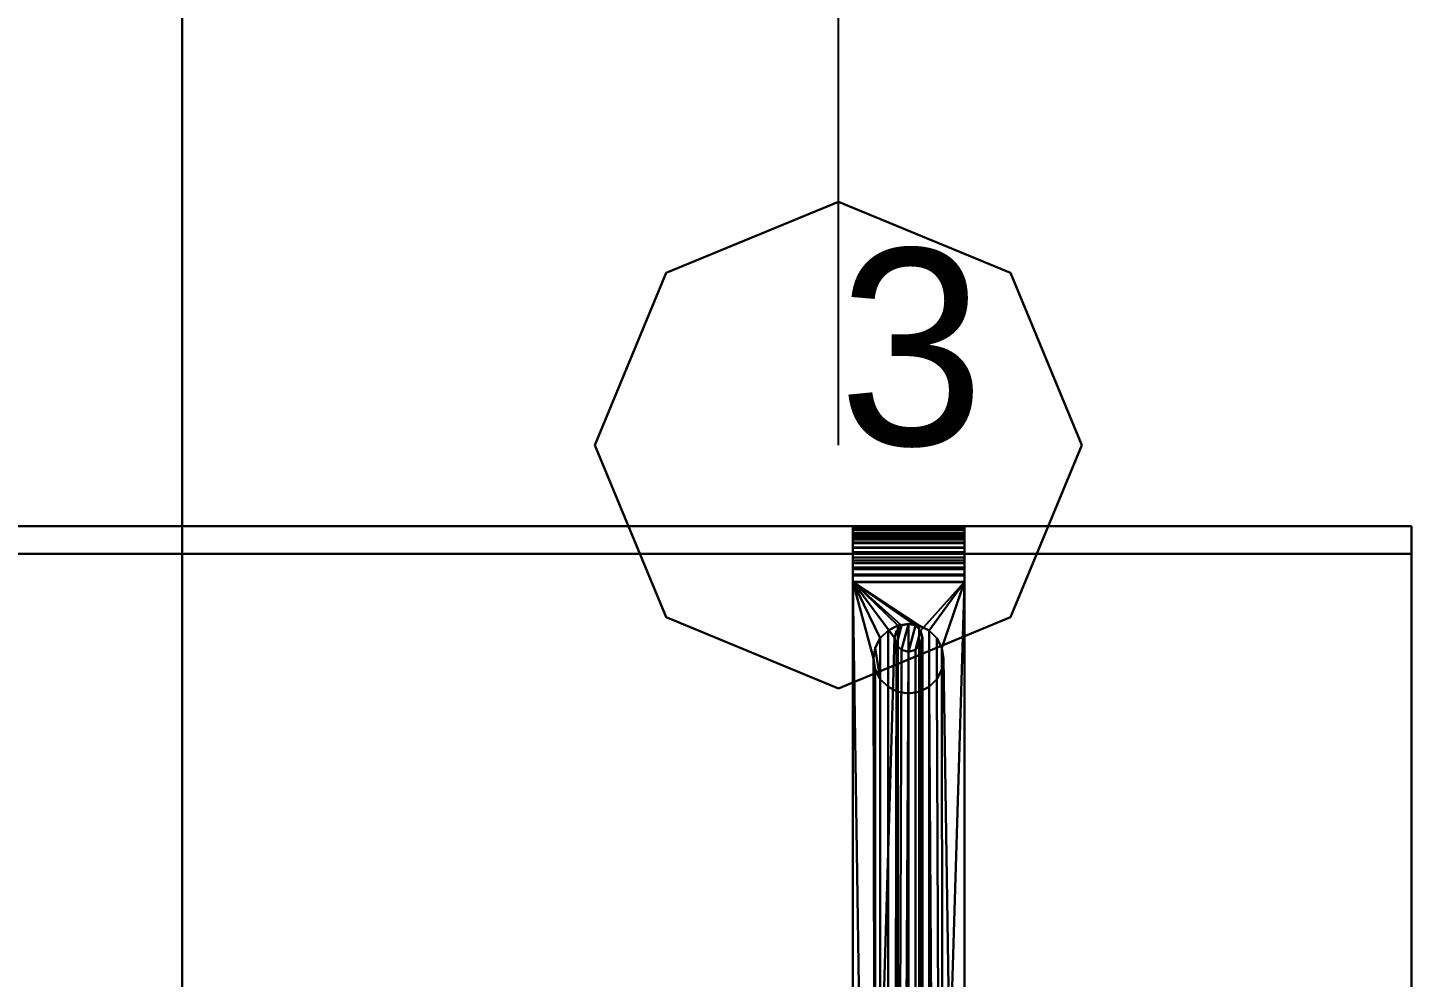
# Model space of a CAD drawing. Extents: x 0 to 48.1, y 0 to 23.7.
# Drawn here: x 17.321 to 18.026, y 11.568 to 12.052 of the extents above; entities that cross this region are included whole.
import ezdxf

# ---------------------------------------------------------------- set-up
doc = ezdxf.new("R2010")
doc.units = 0
doc.header["$MEASUREMENT"] = 0
for name, color, linetype in [('DLXFURN', 5, 'Continuous'), ('DLXLUM', 1, 'Continuous'), ('DLXLUMEX', 1, 'Continuous')]:
    doc.layers.add(name, color=color, linetype=linetype)

# ---------------------------------------------------------------- blocks, each defined once
blk = doc.blocks.new('*U33')
at = {"color": 1}
blk.add_line((0, 0), (0, 1.265), dxfattribs=at)
for p, q in [((-0.08766, 0.08766), (0, 0.12397)), ((0, 0.12397), (-0.08766, 0.08766)), ((0, 0.12397), (-0.08766, 0.08766)), ((-0.08766, 0.08766), (0, 0.12397)), ((0, 0.12397), (0.08766, 0.08766)), ((0.08766, 0.08766), (0, 0.12397)), ((0.08766, 0.08766), (0, 0.12397)), ((0, 0.12397), (0, 0.12397)), ((0, 0.12397), (0.08766, 0.08766)), ((0, 0.12397), (0, 0.12397)), ((-0.12397, 0), (-0.08766, 0.08766)), ((-0.08766, 0.08766), (-0.12397, 0)), ((-0.08766, 0.08766), (-0.12397, 0)), ((-0.12397, 0), (-0.08766, 0.08766)), ((-0.08766, 0.08766), (-0.08766, 0.08766)), ((-0.08766, 0.08766), (-0.08766, 0.08766)), ((0.08766, 0.08766), (0.12397, 0)), ((0.12397, 0), (0.08766, 0.08766)), ((0.08766, 0.08766), (0.08766, 0.08766)), ((0.12397, 0), (0.08766, 0.08766)), ((0.08766, 0.08766), (0.08766, 0.08766)), ((0.08766, 0.08766), (0.12397, 0)), ((-0.08766, -0.08766), (-0.12397, 0)), ((-0.12397, 0), (-0.08766, -0.08766)), ((-0.12397, 0), (-0.12397, 0)), ((-0.12397, 0), (-0.08766, -0.08766)), ((-0.08766, -0.08766), (-0.12397, 0)), ((-0.12397, 0), (-0.12397, 0)), ((0.12397, 0), (0.08766, -0.08766)), ((0.08766, -0.08766), (0.12397, 0)), ((0.08766, -0.08766), (0.12397, 0)), ((0.12397, 0), (0.08766, -0.08766)), ((0.12397, 0), (0.12397, 0)), ((0.12397, 0), (0.12397, 0)), ((0, -0.12397), (-0.08766, -0.08766)), ((-0.08766, -0.08766), (0, -0.12397)), ((-0.08766, -0.08766), (-0.08766, -0.08766)), ((-0.08766, -0.08766), (0, -0.12397)), ((0, -0.12397), (-0.08766, -0.08766)), ((-0.08766, -0.08766), (-0.08766, -0.08766)), ((0.08766, -0.08766), (0, -0.12397)), ((0, -0.12397), (0.08766, -0.08766)), ((0, -0.12397), (0.08766, -0.08766)), ((0.08766, -0.08766), (0, -0.12397)), ((0.08766, -0.08766), (0.08766, -0.08766)), ((0.08766, -0.08766), (0.08766, -0.08766)), ((0, -0.12397), (0, -0.12397)), ((0, -0.12397), (0, -0.12397))]:
    blk.add_line(p, q)
at = {"layer": 'DLXLUMEX', "color": 7}
blk.add_text('3', height=0.1, dxfattribs=at).set_placement((0, 0))
blk = doc.blocks.new('*U99')
for p, q in [((-0.1, -5.7), (-0.1, -0.24997)), ((-0.1, -0.26509), (-0.1, -5.7))]:
    blk.add_line(p, q)
blk = doc.blocks.new('*U133')
for p, q in [((0.62586, 0.39827), (-0.62586, 0.39827)), ((-0.62586, 0.39827), (0.62586, 0.39827)), ((-0.62586, 0.39827), (0.62586, 0.39827)), ((0.62586, 0.39827), (-0.62586, 0.39827)), ((0.34138, 0.39803), (0.34138, 0.39827)), ((0.34138, 0.39827), (0.34138, 0.39803)), ((0.34138, 0.39803), (0.34138, 0.39827)), ((0.34138, 0.39827), (0.34138, 0.39827)), ((0.34138, 0.39827), (0.34138, 0.39803)), ((0.39827, 0.39827), (0.34138, 0.39827)), ((0.34138, 0.39827), (0.34138, 0.39803)), ((0.34138, 0.39803), (0.34138, 0.39827)), ((0.34138, 0.39827), (0.39827, 0.39827)), ((0.39827, 0.39827), (0.34138, 0.39827)), ((0.34138, 0.39827), (0.34138, 0.39827)), ((0.34138, 0.39827), (0.39827, 0.39827)), ((0.34138, 0.3973), (0.34138, 0.39803)), ((0.34138, 0.39803), (0.34138, 0.3973)), ((0.34138, 0.39803), (0.34138, 0.3973)), ((0.34138, 0.3973), (0.34138, 0.39803)), ((0.39827, 0.39803), (0.34138, 0.39803)), ((0.34138, 0.39803), (0.34138, 0.3973)), ((0.34138, 0.39803), (0.39827, 0.39803)), ((0.34138, 0.3973), (0.34138, 0.39803)), ((0.34138, 0.39803), (0.39827, 0.39803)), ((0.39827, 0.39803), (0.34138, 0.39803)), ((0.34138, 0.39611), (0.34138, 0.3973)), ((0.34138, 0.3973), (0.34138, 0.39611)), ((0.34138, 0.3973), (0.34138, 0.39611)), ((0.34138, 0.39611), (0.34138, 0.3973)), ((0.39827, 0.3973), (0.34138, 0.3973)), ((0.34138, 0.3973), (0.34138, 0.39611)), ((0.34138, 0.3973), (0.39827, 0.3973)), ((0.34138, 0.39611), (0.34138, 0.3973)), ((0.34138, 0.3973), (0.39827, 0.3973)), ((0.39827, 0.3973), (0.34138, 0.3973)), ((0.34138, 0.39472), (0.34138, 0.39611)), ((0.34138, 0.39611), (0.34138, 0.39446)), ((0.34138, 0.39611), (0.34138, 0.39472)), ((0.34138, 0.39472), (0.34138, 0.39611)), ((0.34138, 0.39446), (0.34138, 0.39611)), ((0.34138, 0.39611), (0.34138, 0.39472)), ((0.34138, 0.39611), (0.34138, 0.39472)), ((0.34138, 0.39472), (0.34138, 0.39611)), ((0.39827, 0.39611), (0.34138, 0.39611)), ((0.34138, 0.39611), (0.34138, 0.39446)), ((0.34138, 0.39611), (0.39827, 0.39611)), ((0.34138, 0.39446), (0.34138, 0.39611)), ((0.34138, 0.39611), (0.39827, 0.39611)), ((0.39827, 0.39611), (0.34138, 0.39611)), ((0.34138, 0.3945), (0.34138, 0.39472)), ((0.34138, 0.39446), (0.34138, 0.39472)), ((0.34138, 0.39472), (0.34138, 0.3945)), ((0.34138, 0.39472), (0.34138, 0.39446)), ((0.34138, 0.39472), (0.34138, 0.39472)), ((0.34138, 0.39472), (0.34138, 0.39472)), ((0.34138, -0.39472), (0.34138, 0.39472)), ((0.34138, 0.39472), (0.39827, 0.39472)), ((0.34138, 0.39472), (0.34138, 0.39472)), ((0.34138, 0.39472), (0.34138, -0.39472)), ((0.34138, -0.39472), (0.34138, 0.39472)), ((0.39827, 0.39472), (0.34138, 0.39472)), ((0.34138, 0.39472), (0.34138, -0.39472)), ((0.34138, 0.3945), (0.34138, 0.39472)), ((0.34138, 0.39472), (0.39827, 0.39472)), ((0.39827, 0.39472), (0.34138, 0.39472)), ((0.34138, 0.39472), (0.34138, 0.39472)), ((0.34138, 0.39472), (0.39827, 0.39472)), ((0.39827, 0.39472), (0.34138, 0.39472)), ((0.34138, 0.39472), (0.34138, 0.39472)), ((0.34138, 0.39472), (0.39827, 0.39472)), ((0.34138, 0.39472), (0.34138, 0.3945)), ((0.39827, 0.39472), (0.34138, 0.39472)), ((0.39827, 0.39803), (0.39827, 0.39827)), ((0.39827, 0.39827), (0.39827, 0.39803)), ((0.39827, 0.39803), (0.39827, 0.39827)), ((0.39827, 0.39827), (0.39827, 0.39827)), ((0.39827, 0.39827), (0.39827, 0.39803)), ((0.39827, 0.39803), (0.39827, 0.39827)), ((0.39827, 0.39827), (0.39827, 0.39803)), ((0.39827, 0.39827), (0.39827, 0.39827)), ((0.39827, 0.3973), (0.39827, 0.39803)), ((0.39827, 0.39803), (0.39827, 0.3973)), ((0.39827, 0.39803), (0.39827, 0.3973)), ((0.39827, 0.3973), (0.39827, 0.39803)), ((0.39827, 0.3973), (0.39827, 0.39803)), ((0.39827, 0.39803), (0.39827, 0.3973)), ((0.39827, 0.39611), (0.39827, 0.3973)), ((0.39827, 0.3973), (0.39827, 0.39611)), ((0.39827, 0.3973), (0.39827, 0.39611)), ((0.39827, 0.39611), (0.39827, 0.3973)), ((0.39827, 0.39611), (0.39827, 0.3973)), ((0.39827, 0.3973), (0.39827, 0.39611)), ((0.39827, 0.39472), (0.39827, 0.39611)), ((0.39827, 0.39611), (0.39827, 0.39446)), ((0.39827, 0.39611), (0.39827, 0.39472)), ((0.39827, 0.39472), (0.39827, 0.39611)), ((0.39827, 0.39611), (0.39827, 0.39472)), ((0.39827, 0.39472), (0.39827, 0.39611)), ((0.39827, 0.39611), (0.39827, 0.39472)), ((0.39827, 0.39446), (0.39827, 0.39611)), ((0.39827, 0.39446), (0.39827, 0.39611)), ((0.39827, 0.39611), (0.39827, 0.39446)), ((0.39827, 0.3945), (0.39827, 0.39472)), ((0.39827, 0.39472), (0.39827, 0.39472)), ((0.39827, 0.39472), (0.39827, 0.39472)), ((0.39827, 0.39446), (0.39827, 0.39472)), ((0.39827, 0.39472), (0.39827, 0.3945)), ((0.39827, 0.39472), (0.39827, 0.39446)), ((0.39827, 0.39472), (0.39827, -0.39472)), ((0.39827, -0.39472), (0.39827, 0.39472)), ((0.39827, 0.39472), (0.39827, 0.39472)), ((0.39827, 0.39472), (0.39827, -0.39472)), ((0.39827, -0.39472), (0.39827, 0.39472)), ((0.39827, 0.39472), (0.39827, 0.3945)), ((0.39827, 0.39472), (0.39827, 0.39472)), ((0.39827, 0.39472), (0.39827, 0.39472)), ((0.39827, 0.3945), (0.39827, 0.39472)), ((0.62586, -0.39827), (0.62586, 0.39827)), ((0.62586, 0.39827), (0.62586, -0.39827)), ((0.62586, 0.39827), (0.62586, 0.39827)), ((0.62586, -0.39827), (0.62586, 0.39827)), ((0.62586, 0.39827), (0.62586, 0.39827)), ((0.62586, 0.39827), (0.62586, -0.39827)), ((0.34138, 0.39386), (0.34138, 0.3945)), ((0.34138, 0.3945), (0.34138, 0.39446)), ((0.34138, 0.39446), (0.34138, 0.3945)), ((0.34138, 0.3945), (0.34138, 0.39386)), ((0.34138, 0.39386), (0.34138, 0.3945)), ((0.34138, 0.3945), (0.39827, 0.3945)), ((0.39827, 0.3945), (0.34138, 0.3945)), ((0.34138, 0.3945), (0.39827, 0.3945)), ((0.34138, 0.3945), (0.34138, 0.39386)), ((0.39827, 0.3945), (0.34138, 0.3945)), ((0.34138, 0.39446), (0.34138, 0.39239)), ((0.34138, 0.39239), (0.34138, 0.39446)), ((0.34138, 0.39446), (0.34138, 0.39386)), ((0.34138, 0.39386), (0.34138, 0.39446)), ((0.39827, 0.39446), (0.34138, 0.39446)), ((0.34138, 0.39446), (0.34138, 0.39239)), ((0.34138, 0.39446), (0.39827, 0.39446)), ((0.34138, 0.39239), (0.34138, 0.39446)), ((0.34138, 0.39446), (0.39827, 0.39446)), ((0.39827, 0.39446), (0.34138, 0.39446)), ((0.34138, 0.39239), (0.34138, 0.39386)), ((0.34138, 0.39281), (0.34138, 0.39386)), ((0.34138, 0.39386), (0.34138, 0.39239)), ((0.34138, 0.39386), (0.34138, 0.39281)), ((0.34138, 0.39281), (0.34138, 0.39386)), ((0.34138, 0.39386), (0.39827, 0.39386)), ((0.39827, 0.39386), (0.34138, 0.39386)), ((0.34138, 0.39386), (0.39827, 0.39386)), ((0.39827, 0.39386), (0.34138, 0.39386)), ((0.34138, 0.39386), (0.34138, 0.39281)), ((0.34138, 0.39137), (0.34138, 0.39281)), ((0.34138, 0.39239), (0.34138, 0.39281)), ((0.34138, 0.39281), (0.34138, 0.39137)), ((0.34138, 0.39281), (0.34138, 0.39239)), ((0.34138, 0.39137), (0.34138, 0.39281)), ((0.34138, 0.39281), (0.39827, 0.39281)), ((0.39827, 0.39281), (0.34138, 0.39281)), ((0.34138, 0.39281), (0.39827, 0.39281)), ((0.39827, 0.39281), (0.34138, 0.39281)), ((0.34138, 0.39281), (0.34138, 0.39137)), ((0.34138, 0.39239), (0.34138, 0.39137)), ((0.34138, 0.39137), (0.34138, 0.39239)), ((0.34138, 0.39239), (0.34138, 0.38994)), ((0.34138, 0.38994), (0.34138, 0.39239)), ((0.39827, 0.39239), (0.34138, 0.39239)), ((0.34138, 0.39239), (0.34138, 0.38994)), ((0.34138, 0.39239), (0.39827, 0.39239)), ((0.34138, 0.38994), (0.34138, 0.39239)), ((0.34138, 0.39239), (0.39827, 0.39239)), ((0.39827, 0.39239), (0.34138, 0.39239)), ((0.34138, 0.38957), (0.34138, 0.39137)), ((0.34138, 0.38994), (0.34138, 0.39137)), ((0.34138, 0.39137), (0.34138, 0.38957)), ((0.34138, 0.39137), (0.34138, 0.38994)), ((0.34138, 0.38957), (0.34138, 0.39137)), ((0.34138, 0.39137), (0.39827, 0.39137)), ((0.39827, 0.39137), (0.34138, 0.39137)), ((0.34138, 0.39137), (0.39827, 0.39137)), ((0.39827, 0.39137), (0.34138, 0.39137)), ((0.34138, 0.39137), (0.34138, 0.38957)), ((0.34138, 0.38994), (0.34138, 0.38957)), ((0.34138, 0.38957), (0.34138, 0.38994)), ((0.34138, 0.38994), (0.34138, 0.38714)), ((0.34138, 0.38714), (0.34138, 0.38994)), ((0.34138, 0.38994), (0.34138, 0.38714)), ((0.39827, 0.38994), (0.34138, 0.38994)), ((0.34138, 0.38994), (0.39827, 0.38994)), ((0.34138, 0.38714), (0.34138, 0.38994)), ((0.34138, 0.38994), (0.39827, 0.38994)), ((0.39827, 0.38994), (0.34138, 0.38994)), ((0.34138, 0.38742), (0.34138, 0.38957)), ((0.34138, 0.38957), (0.34138, 0.38714)), ((0.34138, 0.38714), (0.34138, 0.38957)), ((0.34138, 0.38957), (0.34138, 0.38714)), ((0.34138, 0.38714), (0.34138, 0.38957)), ((0.34138, 0.38957), (0.34138, 0.38742)), ((0.34138, 0.38742), (0.34138, 0.38957)), ((0.34138, 0.38957), (0.39827, 0.38957)), ((0.39827, 0.38957), (0.34138, 0.38957)), ((0.39827, 0.38957), (0.34138, 0.38957)), ((0.34138, 0.38957), (0.34138, 0.38742)), ((0.34138, 0.38957), (0.39827, 0.38957)), ((0.39827, 0.39386), (0.39827, 0.3945)), ((0.39827, 0.3945), (0.39827, 0.39446)), ((0.39827, 0.39446), (0.39827, 0.3945)), ((0.39827, 0.3945), (0.39827, 0.39386)), ((0.39827, 0.3945), (0.39827, 0.39386)), ((0.39827, 0.39386), (0.39827, 0.3945)), ((0.39827, 0.39446), (0.39827, 0.39239)), ((0.39827, 0.39239), (0.39827, 0.39446)), ((0.39827, 0.39446), (0.39827, 0.39386)), ((0.39827, 0.39386), (0.39827, 0.39446)), ((0.39827, 0.39239), (0.39827, 0.39446)), ((0.39827, 0.39446), (0.39827, 0.39239)), ((0.39827, 0.39281), (0.39827, 0.39386)), ((0.39827, 0.39386), (0.39827, 0.39239)), ((0.39827, 0.39239), (0.39827, 0.39386)), ((0.39827, 0.39386), (0.39827, 0.39281)), ((0.39827, 0.39386), (0.39827, 0.39281)), ((0.39827, 0.39281), (0.39827, 0.39386)), ((0.39827, 0.39137), (0.39827, 0.39281)), ((0.39827, 0.39239), (0.39827, 0.39281)), ((0.39827, 0.39281), (0.39827, 0.39137)), ((0.39827, 0.39281), (0.39827, 0.39239)), ((0.39827, 0.39281), (0.39827, 0.39137)), ((0.39827, 0.39137), (0.39827, 0.39281)), ((0.39827, 0.39137), (0.39827, 0.39239)), ((0.39827, 0.39239), (0.39827, 0.38994)), ((0.39827, 0.39239), (0.39827, 0.39137)), ((0.39827, 0.38994), (0.39827, 0.39239)), ((0.39827, 0.38994), (0.39827, 0.39239)), ((0.39827, 0.39239), (0.39827, 0.38994)), ((0.39827, 0.38957), (0.39827, 0.39137)), ((0.39827, 0.38994), (0.39827, 0.39137)), ((0.39827, 0.39137), (0.39827, 0.38957)), ((0.39827, 0.39137), (0.39827, 0.38994)), ((0.39827, 0.39137), (0.39827, 0.38957)), ((0.39827, 0.38957), (0.39827, 0.39137)), ((0.39827, 0.38957), (0.39827, 0.38994)), ((0.39827, 0.38994), (0.39827, 0.38714)), ((0.39827, 0.38994), (0.39827, 0.38957)), ((0.39827, 0.38714), (0.39827, 0.38994)), ((0.39827, 0.38714), (0.39827, 0.38994)), ((0.39827, 0.38994), (0.39827, 0.38714)), ((0.39827, 0.38714), (0.39827, 0.38957)), ((0.39827, 0.38957), (0.39827, 0.38742)), ((0.39827, 0.38742), (0.39827, 0.38957)), ((0.39827, 0.38957), (0.39827, 0.38714)), ((0.39827, 0.38957), (0.39827, 0.38742)), ((0.39827, 0.38742), (0.39827, 0.38957)), ((-0.62586, 0.38405), (0.62586, 0.38405)), ((-0.62586, 0.38405), (0.62586, 0.38405)), ((0.62586, 0.38405), (-0.62586, 0.38405)), ((0.62586, 0.38405), (-0.62586, 0.38405)), ((0.34138, 0.38497), (0.34138, 0.38742)), ((0.34138, 0.38742), (0.34138, 0.38497)), ((0.34138, 0.38497), (0.34138, 0.38742)), ((0.34138, 0.38742), (0.39827, 0.38742)), ((0.39827, 0.38742), (0.34138, 0.38742)), ((0.34138, 0.38742), (0.39827, 0.38742)), ((0.34138, 0.38742), (0.34138, 0.38497)), ((0.39827, 0.38742), (0.34138, 0.38742)), ((0.34138, 0.38497), (0.34138, 0.38714)), ((0.34138, 0.38714), (0.34138, 0.38405)), ((0.34138, 0.38714), (0.34138, 0.38497)), ((0.34138, 0.38405), (0.34138, 0.38714)), ((0.34138, 0.38714), (0.34138, 0.38497)), ((0.34138, 0.38497), (0.34138, 0.38714)), ((0.39827, 0.38714), (0.34138, 0.38714)), ((0.34138, 0.38714), (0.34138, 0.38405)), ((0.34138, 0.38714), (0.39827, 0.38714)), ((0.39827, 0.38714), (0.34138, 0.38714)), ((0.34138, 0.38405), (0.34138, 0.38714)), ((0.34138, 0.38714), (0.39827, 0.38714)), ((0.34138, 0.38227), (0.34138, 0.38497)), ((0.34138, 0.38497), (0.34138, 0.38227)), ((0.34138, 0.38227), (0.34138, 0.38497)), ((0.34138, 0.38497), (0.39827, 0.38497)), ((0.39827, 0.38497), (0.34138, 0.38497)), ((0.34138, 0.38497), (0.34138, 0.38227)), ((0.39827, 0.38497), (0.34138, 0.38497)), ((0.34138, 0.38497), (0.39827, 0.38497)), ((0.34138, 0.38405), (0.34138, 0.38227)), ((0.34138, 0.38071), (0.34138, 0.38405)), ((0.34138, 0.38405), (0.34138, 0.38227)), ((0.34138, 0.38227), (0.34138, 0.38405)), ((0.34138, 0.38227), (0.34138, 0.38405)), ((0.34138, 0.38405), (0.34138, 0.38071)), ((0.34138, 0.38405), (0.34138, 0.38071)), ((0.39827, 0.38405), (0.34138, 0.38405)), ((0.34138, 0.38405), (0.39827, 0.38405)), ((0.39827, 0.38405), (0.34138, 0.38405)), ((0.34138, 0.38071), (0.34138, 0.38405)), ((0.34138, 0.38405), (0.39827, 0.38405)), ((0.34138, 0.37935), (0.34138, 0.38227)), ((0.34138, 0.38227), (0.34138, 0.38071)), ((0.34138, 0.38227), (0.34138, 0.37935)), ((0.34138, 0.38071), (0.34138, 0.38227)), ((0.34138, 0.37935), (0.34138, 0.38227)), ((0.34138, 0.38227), (0.39827, 0.38227)), ((0.39827, 0.38227), (0.34138, 0.38227)), ((0.34138, 0.38227), (0.39827, 0.38227)), ((0.39827, 0.38227), (0.34138, 0.38227)), ((0.34138, 0.38227), (0.34138, 0.37935)), ((0.34138, 0.38071), (0.34138, 0.37719)), ((0.34138, 0.37719), (0.34138, 0.38071)), ((0.34138, 0.38071), (0.34138, 0.37935)), ((0.34138, 0.37935), (0.34138, 0.38071)), ((0.34138, 0.38071), (0.34138, 0.37719)), ((0.39827, 0.38071), (0.34138, 0.38071)), ((0.34138, 0.38071), (0.39827, 0.38071)), ((0.39827, 0.38071), (0.34138, 0.38071)), ((0.34138, 0.37719), (0.34138, 0.38071)), ((0.34138, 0.38071), (0.39827, 0.38071)), ((0.39827, 0.38742), (0.39827, 0.38497)), ((0.39827, 0.38497), (0.39827, 0.38742)), ((0.39827, 0.38742), (0.39827, 0.38714)), ((0.39827, 0.38714), (0.39827, 0.38742)), ((0.39827, 0.38742), (0.39827, 0.38497)), ((0.39827, 0.38497), (0.39827, 0.38742)), ((0.39827, 0.38497), (0.39827, 0.38714)), ((0.39827, 0.38405), (0.39827, 0.38714)), ((0.39827, 0.38714), (0.39827, 0.38497)), ((0.39827, 0.38714), (0.39827, 0.38405)), ((0.39827, 0.38405), (0.39827, 0.38714)), ((0.39827, 0.38714), (0.39827, 0.38405)), ((0.39827, 0.38497), (0.39827, 0.38227)), ((0.39827, 0.38227), (0.39827, 0.38497)), ((0.39827, 0.38497), (0.39827, 0.38405)), ((0.39827, 0.38405), (0.39827, 0.38497)), ((0.39827, 0.38497), (0.39827, 0.38227)), ((0.39827, 0.38227), (0.39827, 0.38497)), ((0.39827, 0.38227), (0.39827, 0.38405)), ((0.39827, 0.38405), (0.39827, 0.38071)), ((0.39827, 0.38071), (0.39827, 0.38405)), ((0.39827, 0.38405), (0.39827, 0.38227)), ((0.39827, 0.38071), (0.39827, 0.38405)), ((0.39827, 0.38405), (0.39827, 0.38071)), ((0.39827, 0.37935), (0.39827, 0.38227)), ((0.39827, 0.38227), (0.39827, 0.38071)), ((0.39827, 0.38071), (0.39827, 0.38227)), ((0.39827, 0.38227), (0.39827, 0.37935)), ((0.39827, 0.38227), (0.39827, 0.37935)), ((0.39827, 0.37935), (0.39827, 0.38227)), ((0.39827, 0.38071), (0.39827, 0.37719)), ((0.39827, 0.37935), (0.39827, 0.38071)), ((0.39827, 0.37719), (0.39827, 0.38071)), ((0.39827, 0.38071), (0.39827, 0.37935)), ((0.39827, 0.37719), (0.39827, 0.38071)), ((0.39827, 0.38071), (0.39827, 0.37719)), ((0.62586, 0.38405), (0.62586, -0.38405)), ((0.62586, -0.38405), (0.62586, 0.38405)), ((0.62586, 0.38405), (0.62586, 0.38405)), ((0.62586, 0.38405), (0.62586, -0.38405)), ((0.62586, 0.38405), (0.62586, 0.38405)), ((0.62586, -0.38405), (0.62586, 0.38405)), ((0.34138, 0.37719), (0.34138, 0.37935)), ((0.34138, 0.37626), (0.34138, 0.37935)), ((0.34138, 0.37935), (0.34138, 0.37719)), ((0.34138, 0.37935), (0.34138, 0.37626)), ((0.34138, 0.37626), (0.34138, 0.37935)), ((0.34138, 0.37935), (0.39827, 0.37935)), ((0.39827, 0.37935), (0.34138, 0.37935)), ((0.34138, 0.37935), (0.39827, 0.37935)), ((0.39827, 0.37935), (0.34138, 0.37935)), ((0.34138, 0.37935), (0.34138, 0.37626)), ((0.34138, 0.37719), (0.34138, 0.37354)), ((0.34138, 0.37354), (0.34138, 0.37719)), ((0.34138, 0.37719), (0.34138, 0.37626)), ((0.34138, 0.37626), (0.34138, 0.37719)), ((0.34138, 0.37719), (0.34138, 0.37354)), ((0.39827, 0.37719), (0.34138, 0.37719)), ((0.34138, 0.37719), (0.39827, 0.37719)), ((0.39827, 0.37719), (0.34138, 0.37719)), ((0.34138, 0.37354), (0.34138, 0.37719)), ((0.34138, 0.37719), (0.39827, 0.37719)), ((0.34138, 0.37354), (0.34138, 0.37626)), ((0.34138, 0.37307), (0.34138, 0.37626)), ((0.34138, 0.37626), (0.34138, 0.37354)), ((0.34138, 0.37626), (0.34138, 0.37307)), ((0.34138, 0.37307), (0.34138, 0.37626)), ((0.34138, 0.37626), (0.39827, 0.37626)), ((0.39827, 0.37626), (0.34138, 0.37626)), ((0.34138, 0.37626), (0.39827, 0.37626)), ((0.39827, 0.37626), (0.34138, 0.37626)), ((0.34138, 0.37626), (0.34138, 0.37307)), ((0.34138, 0.37354), (0.34138, 0.36982)), ((0.34138, 0.36982), (0.34138, 0.37354)), ((0.34138, 0.37354), (0.34138, 0.37307)), ((0.34138, 0.37307), (0.34138, 0.37354)), ((0.39827, 0.37354), (0.34138, 0.37354)), ((0.34138, 0.37354), (0.34138, 0.36982)), ((0.34138, 0.37354), (0.39827, 0.37354)), ((0.39827, 0.37354), (0.34138, 0.37354)), ((0.34138, 0.36982), (0.34138, 0.37354)), ((0.34138, 0.37354), (0.39827, 0.37354)), ((0.39827, 0.37626), (0.39827, 0.37935)), ((0.39827, 0.37935), (0.39827, 0.37719)), ((0.39827, 0.37719), (0.39827, 0.37935)), ((0.39827, 0.37935), (0.39827, 0.37626)), ((0.39827, 0.37935), (0.39827, 0.37626)), ((0.39827, 0.37626), (0.39827, 0.37935)), ((0.39827, 0.37719), (0.39827, 0.37354)), ((0.39827, 0.37626), (0.39827, 0.37719)), ((0.39827, 0.37354), (0.39827, 0.37719)), ((0.39827, 0.37719), (0.39827, 0.37626)), ((0.39827, 0.37354), (0.39827, 0.37719)), ((0.39827, 0.37719), (0.39827, 0.37354)), ((0.39827, 0.37307), (0.39827, 0.37626)), ((0.39827, 0.37626), (0.39827, 0.37354)), ((0.39827, 0.37354), (0.39827, 0.37626)), ((0.39827, 0.37626), (0.39827, 0.37307)), ((0.39827, 0.37626), (0.39827, 0.37307)), ((0.39827, 0.37307), (0.39827, 0.37626)), ((0.39827, 0.37354), (0.39827, 0.36982)), ((0.39827, 0.37307), (0.39827, 0.37354)), ((0.39827, 0.36982), (0.39827, 0.37354)), ((0.39827, 0.37354), (0.39827, 0.37307)), ((0.39827, 0.36982), (0.39827, 0.37354)), ((0.39827, 0.37354), (0.39827, 0.36982)), ((0.34138, 0.36982), (0.34138, 0.37307)), ((0.34138, 0.36971), (0.34138, 0.37307)), ((0.34138, 0.37307), (0.34138, 0.36982)), ((0.34138, 0.37307), (0.34138, 0.36971)), ((0.34138, 0.36971), (0.34138, 0.37307)), ((0.34138, 0.37307), (0.39827, 0.37307)), ((0.39827, 0.37307), (0.34138, 0.37307)), ((0.34138, 0.37307), (0.39827, 0.37307)), ((0.39827, 0.37307), (0.34138, 0.37307)), ((0.34138, 0.37307), (0.34138, 0.36971)), ((0.34138, 0.36982), (0.34138, -0.36982)), ((0.34138, -0.36982), (0.34138, 0.36982)), ((0.34138, 0.36982), (0.34138, 0.36971)), ((0.34138, 0.36971), (0.34138, 0.36982)), ((0.35204, 0.33071), (0.34138, 0.36982)), ((0.34138, 0.36982), (0.35204, -0.33071)), ((0.34138, 0.36982), (0.37338, 0.34754)), ((0.36627, 0.34754), (0.34138, 0.36982)), ((0.34138, 0.36982), (0.36627, 0.34754)), ((0.36271, 0.34138), (0.34138, 0.36982)), ((0.34138, 0.36982), (0.36271, 0.34138)), ((0.34138, -0.36982), (0.34138, 0.36982)), ((0.35204, -0.33071), (0.34138, 0.36982)), ((0.34138, 0.36982), (0.34138, -0.36982)), ((0.34138, 0.36982), (0.39827, 0.36982)), ((0.39827, 0.36982), (0.34138, 0.36982)), ((0.37338, 0.34754), (0.34138, 0.36982)), ((0.34138, 0.36982), (0.39827, 0.36982)), ((0.34138, 0.36982), (0.35204, 0.33071)), ((0.35544, 0.34116), (0.34138, 0.36982)), ((0.37532, 0.34762), (0.34138, 0.36982)), ((0.34138, 0.36982), (0.36433, 0.34762)), ((0.36433, 0.34762), (0.34138, 0.36982)), ((0.34138, 0.36982), (0.35544, 0.34116)), ((0.39827, 0.36982), (0.34138, 0.36982)), ((0.34138, 0.36982), (0.37532, 0.34762)), ((0.34138, -0.36982), (0.34138, 0.36971)), ((0.34138, -0.36971), (0.34138, 0.36971)), ((0.34138, 0.36971), (0.34138, -0.36982)), ((0.34138, 0.36971), (0.34138, -0.36971)), ((0.34138, -0.36971), (0.34138, 0.36971)), ((0.34138, 0.36971), (0.39827, 0.36971)), ((0.39827, 0.36971), (0.34138, 0.36971)), ((0.34138, 0.36971), (0.39827, 0.36971)), ((0.39827, 0.36971), (0.34138, 0.36971)), ((0.34138, 0.36971), (0.34138, -0.36971)), ((0.39827, 0.36982), (0.37598, 0.34493)), ((0.37598, 0.34493), (0.39827, 0.36982)), ((0.39827, 0.36982), (0.37694, -0.34138)), ((0.37694, -0.34138), (0.39827, 0.36982)), ((0.39827, 0.36982), (0.38027, 0.34509)), ((0.38027, 0.34509), (0.39827, 0.36982)), ((0.39827, 0.36982), (0.38673, 0.3362)), ((0.38673, 0.3362), (0.39827, 0.36982)), ((0.39827, 0.36971), (0.39827, 0.37307)), ((0.39827, 0.37307), (0.39827, 0.36982)), ((0.39827, 0.36982), (0.39827, 0.37307)), ((0.39827, 0.37307), (0.39827, 0.36971)), ((0.39827, 0.37307), (0.39827, 0.36971)), ((0.39827, 0.36971), (0.39827, 0.37307)), ((0.39827, 0.36982), (0.39827, -0.36982)), ((0.39827, 0.36971), (0.39827, 0.36982)), ((0.39827, -0.36982), (0.39827, 0.36982)), ((0.39827, 0.36982), (0.39827, 0.36971)), ((0.39827, 0.36982), (0.39827, -0.36982)), ((0.39827, -0.36982), (0.39827, 0.36982)), ((0.39827, -0.36982), (0.39827, 0.36971)), ((0.39827, 0.36971), (0.39827, -0.36971)), ((0.39827, -0.36971), (0.39827, 0.36971)), ((0.39827, 0.36971), (0.39827, -0.36982)), ((0.39827, 0.36971), (0.39827, -0.36971)), ((0.39827, -0.36971), (0.39827, 0.36971)), ((0.36433, 0.34762), (0.35937, 0.34509)), ((0.36433, 0.34762), (0.35937, 0.34509)), ((0.35937, 0.34509), (0.36433, 0.34762)), ((0.35937, 0.34509), (0.36433, 0.34762)), ((0.36366, 0.34493), (0.36627, 0.34754)), ((0.36627, 0.34754), (0.36366, 0.33782)), ((0.36366, 0.33782), (0.36627, 0.34754)), ((0.36627, 0.34754), (0.36366, 0.34493)), ((0.36366, 0.34493), (0.36627, 0.34754)), ((0.36627, 0.34754), (0.36366, 0.34493)), ((0.36982, 0.34849), (0.36433, 0.34762)), ((0.36982, 0.34849), (0.36433, 0.34762)), ((0.36433, 0.34762), (0.36982, 0.34849)), ((0.36433, 0.34762), (0.36982, 0.34849)), ((0.36433, 0.3138), (0.36433, 0.34762)), ((0.36433, 0.34762), (0.36433, 0.3138)), ((0.36433, 0.34762), (0.36433, 0.34762)), ((0.36433, 0.34762), (0.36433, 0.34762)), ((0.36627, 0.34754), (0.36982, 0.34849)), ((0.36982, 0.34849), (0.36627, 0.33522)), ((0.36627, 0.33522), (0.36982, 0.34849)), ((0.36982, 0.34849), (0.36627, 0.34754)), ((0.36982, 0.34849), (0.36627, 0.34754)), ((0.36627, 0.34754), (0.36982, 0.34849)), ((0.36627, 0.34754), (0.36627, 0.34754)), ((0.36627, 0.34754), (0.36627, 0.34754)), ((0.36982, 0.34849), (0.37338, 0.34754)), ((0.36982, 0.31293), (0.36982, 0.34849)), ((0.36982, 0.34849), (0.36982, 0.31293)), ((0.37532, 0.34762), (0.36982, 0.34849)), ((0.36982, 0.34849), (0.36982, 0.34849)), ((0.36982, 0.34849), (0.37532, 0.34762)), ((0.37532, 0.34762), (0.36982, 0.34849)), ((0.36982, 0.34849), (0.36982, 0.34849)), ((0.37338, 0.34754), (0.36982, 0.34849)), ((0.36982, 0.34849), (0.37338, 0.34754)), ((0.37338, 0.34754), (0.36982, 0.34849)), ((0.36982, 0.34849), (0.36982, 0.34849)), ((0.36982, 0.34849), (0.37532, 0.34762)), ((0.36982, 0.34849), (0.36982, 0.34849)), ((0.37338, 0.34754), (0.36982, 0.33426)), ((0.36982, 0.33426), (0.37338, 0.34754)), ((0.37338, 0.34754), (0.37598, 0.34493)), ((0.37598, 0.34493), (0.37338, 0.34754)), ((0.37338, 0.34754), (0.37338, 0.34754)), ((0.37598, 0.34493), (0.37338, 0.34754)), ((0.37338, 0.34754), (0.37338, 0.34754)), ((0.37338, 0.34754), (0.37598, 0.34493)), ((0.37532, 0.3138), (0.37532, 0.34762)), ((0.37532, 0.34762), (0.37532, 0.3138)), ((0.38027, 0.34509), (0.37532, 0.34762)), ((0.37532, 0.34762), (0.37532, 0.34762)), ((0.38027, 0.34509), (0.37532, 0.34762)), ((0.37532, 0.34762), (0.37532, 0.34762)), ((0.37532, 0.34762), (0.38027, 0.34509)), ((0.37532, 0.34762), (0.38027, 0.34509)), ((0.34138, -0.36982), (0.36271, 0.34138)), ((0.36271, 0.34138), (0.34138, -0.36982)), ((0.35544, 0.34116), (0.35291, 0.3362)), ((0.35291, 0.3362), (0.35544, 0.34116)), ((0.35544, 0.34116), (0.35291, 0.3362)), ((0.35291, 0.3362), (0.35544, 0.34116)), ((0.35937, 0.34509), (0.35544, 0.34116)), ((0.35937, 0.34509), (0.35544, 0.34116)), ((0.35544, 0.34116), (0.35937, 0.34509)), ((0.35544, 0.34116), (0.35937, 0.34509)), ((0.35544, 0.34116), (0.35544, 0.32026)), ((0.35544, 0.32026), (0.35544, 0.34116)), ((0.35544, 0.34116), (0.35544, 0.34116)), ((0.35544, 0.34116), (0.35544, 0.34116)), ((0.35937, 0.34509), (0.35937, 0.31632)), ((0.35937, 0.31632), (0.35937, 0.34509)), ((0.35937, 0.34509), (0.35937, 0.34509)), ((0.35937, 0.34509), (0.35937, 0.34509)), ((0.36271, 0.34138), (0.36366, 0.34493)), ((0.36366, 0.34493), (0.36271, 0.34138)), ((0.36271, 0.34138), (0.36366, 0.34493)), ((0.36366, 0.34493), (0.36271, 0.34138)), ((0.36366, 0.33782), (0.36271, 0.34138)), ((0.36271, 0.34138), (0.36366, 0.33782)), ((0.36366, 0.33782), (0.36271, 0.34138)), ((0.36271, 0.34138), (0.36271, 0.34138)), ((0.36271, 0.34138), (0.36366, 0.33782)), ((0.36271, 0.34138), (0.36271, 0.34138)), ((0.36366, 0.34493), (0.36366, 0.34493)), ((0.36366, 0.34493), (0.36366, 0.34493)), ((0.37598, 0.34493), (0.37338, 0.33522)), ((0.37338, 0.33522), (0.37598, 0.34493)), ((0.37598, 0.34493), (0.37694, 0.34138)), ((0.37694, 0.34138), (0.37598, 0.34493)), ((0.37694, 0.34138), (0.37598, 0.34493)), ((0.37598, 0.34493), (0.37598, 0.34493)), ((0.37598, 0.34493), (0.37694, 0.34138)), ((0.37598, 0.34493), (0.37598, 0.34493)), ((0.37694, 0.34138), (0.37598, 0.33782)), ((0.37598, 0.33782), (0.37694, 0.34138)), ((0.37694, 0.34138), (0.37598, 0.33782)), ((0.37598, 0.33782), (0.37694, 0.34138)), ((0.37694, 0.34138), (0.37694, -0.34138)), ((0.37694, -0.34138), (0.37694, 0.34138)), ((0.37694, 0.34138), (0.37694, 0.34138)), ((0.37694, 0.34138), (0.37694, 0.34138)), ((0.38027, 0.31632), (0.38027, 0.34509)), ((0.38027, 0.34509), (0.38027, 0.31632)), ((0.38421, 0.34116), (0.38027, 0.34509)), ((0.38027, 0.34509), (0.38027, 0.34509)), ((0.38027, 0.34509), (0.38027, 0.34509)), ((0.38027, 0.34509), (0.38421, 0.34116)), ((0.38421, 0.34116), (0.38027, 0.34509)), ((0.38027, 0.34509), (0.38421, 0.34116)), ((0.38421, 0.32026), (0.38421, 0.34116)), ((0.38421, 0.34116), (0.38421, 0.32026)), ((0.38673, 0.3362), (0.38421, 0.34116)), ((0.38421, 0.34116), (0.38421, 0.34116)), ((0.38421, 0.34116), (0.38421, 0.34116)), ((0.38421, 0.34116), (0.38673, 0.3362)), ((0.38673, 0.3362), (0.38421, 0.34116)), ((0.38421, 0.34116), (0.38673, 0.3362)), ((0.35291, 0.3362), (0.35204, 0.33071)), ((0.35291, 0.3362), (0.35204, 0.33071)), ((0.35204, 0.33071), (0.35291, 0.3362)), ((0.35204, 0.33071), (0.35291, 0.3362)), ((0.35544, 0.32026), (0.35291, 0.3362)), ((0.35291, 0.3362), (0.35544, 0.32026)), ((0.35291, 0.3362), (0.35291, 0.3362)), ((0.35291, 0.3362), (0.35291, 0.3362)), ((0.36366, 0.33782), (0.36271, -0.34138)), ((0.36271, -0.34138), (0.36366, 0.33782)), ((0.36627, 0.33522), (0.36366, 0.33782)), ((0.36366, 0.33782), (0.36627, 0.33522)), ((0.36366, 0.33782), (0.36366, 0.33782)), ((0.36366, 0.33782), (0.36627, 0.33522)), ((0.36627, 0.33522), (0.36366, 0.33782)), ((0.36366, 0.33782), (0.36366, 0.33782)), ((0.36627, 0.33522), (0.36366, -0.33782)), ((0.36366, -0.33782), (0.36627, 0.33522)), ((0.36982, 0.33426), (0.36627, 0.33522)), ((0.36627, 0.33522), (0.36982, 0.33426)), ((0.36982, 0.33426), (0.36627, 0.33522)), ((0.36627, 0.33522), (0.36627, 0.33522)), ((0.36627, 0.33522), (0.36982, 0.33426)), ((0.36627, 0.33522), (0.36627, 0.33522)), ((0.36982, 0.33426), (0.36627, -0.33522)), ((0.36627, -0.33522), (0.36982, 0.33426)), ((0.37338, 0.33522), (0.36982, 0.33426)), ((0.36982, 0.33426), (0.37338, 0.33522)), ((0.36982, 0.33426), (0.37338, 0.33522)), ((0.37338, 0.33522), (0.36982, 0.33426)), ((0.36982, -0.33426), (0.36982, 0.33426)), ((0.36982, 0.33426), (0.36982, -0.33426)), ((0.36982, 0.33426), (0.36982, 0.33426)), ((0.36982, 0.33426), (0.36982, 0.33426)), ((0.37598, 0.33782), (0.37338, 0.33522)), ((0.37338, 0.33522), (0.37598, 0.33782)), ((0.37598, 0.33782), (0.37338, 0.33522)), ((0.37338, 0.33522), (0.37598, 0.33782)), ((0.37338, -0.33522), (0.37338, 0.33522)), ((0.37338, 0.33522), (0.37338, -0.33522)), ((0.37338, 0.33522), (0.37338, 0.33522)), ((0.37338, 0.33522), (0.37338, 0.33522)), ((0.37598, -0.33782), (0.37598, 0.33782)), ((0.37598, 0.33782), (0.37598, -0.33782)), ((0.37598, 0.33782), (0.37598, 0.33782)), ((0.37598, 0.33782), (0.37598, 0.33782)), ((0.38673, 0.32521), (0.38673, 0.3362)), ((0.38673, 0.3362), (0.38673, 0.32521)), ((0.3876, 0.33071), (0.38673, 0.3362)), ((0.38673, 0.3362), (0.38673, 0.3362)), ((0.38673, 0.3362), (0.38673, 0.3362)), ((0.38673, 0.3362), (0.3876, 0.33071)), ((0.3876, 0.33071), (0.38673, 0.3362)), ((0.38673, 0.3362), (0.3876, 0.33071)), ((0.35204, 0.33071), (0.35291, 0.32521)), ((0.35291, -0.32521), (0.35204, 0.33071)), ((0.35204, 0.33071), (0.35204, 0.33071)), ((0.35291, 0.32521), (0.35204, 0.33071)), ((0.35204, 0.33071), (0.35291, -0.32521)), ((0.35204, 0.33071), (0.35204, 0.33071)), ((0.35204, 0.33071), (0.35291, 0.32521)), ((0.35291, 0.32521), (0.35204, 0.33071)), ((0.35291, 0.32521), (0.35544, 0.32026)), ((0.35291, 0.32521), (0.35291, 0.32521)), ((0.35291, 0.32521), (0.35544, 0.32026)), ((0.35544, 0.32026), (0.35291, 0.32521)), ((0.35544, 0.32026), (0.35291, 0.32521)), ((0.35291, 0.32521), (0.35291, -0.32521)), ((0.35291, -0.32521), (0.35291, 0.32521)), ((0.35291, 0.32521), (0.35291, 0.32521)), ((0.38421, 0.32026), (0.38673, 0.32521)), ((0.38421, 0.32026), (0.38673, 0.32521)), ((0.38673, 0.32521), (0.38421, 0.32026)), ((0.38673, 0.32521), (0.38421, 0.32026)), ((0.38673, 0.32521), (0.3876, 0.33071)), ((0.38673, 0.32521), (0.3876, 0.33071)), ((0.3876, 0.33071), (0.38673, 0.32521)), ((0.3876, 0.33071), (0.38673, 0.32521)), ((0.38673, 0.32521), (0.38673, 0.32521)), ((0.38673, 0.32521), (0.38673, 0.32521)), ((0.3876, -0.33071), (0.38673, 0.32521)), ((0.38673, 0.32521), (0.3876, -0.33071)), ((0.3876, 0.33071), (0.3876, 0.33071)), ((0.3876, 0.33071), (0.3876, 0.33071)), ((0.39827, -0.36982), (0.3876, 0.33071)), ((0.3876, 0.33071), (0.39827, -0.36982)), ((0.35544, 0.32026), (0.35937, 0.31632)), ((0.35544, 0.32026), (0.35544, 0.32026)), ((0.35937, 0.31632), (0.35544, 0.32026)), ((0.35544, 0.32026), (0.35544, 0.32026)), ((0.35544, 0.32026), (0.35937, 0.31632)), ((0.35544, -0.32026), (0.35544, 0.32026)), ((0.35937, 0.31632), (0.35544, 0.32026)), ((0.35544, 0.32026), (0.35544, -0.32026)), ((0.38027, 0.31632), (0.38421, 0.32026)), ((0.38421, 0.32026), (0.38027, 0.31632)), ((0.38027, 0.31632), (0.38421, 0.32026)), ((0.38421, 0.32026), (0.38027, 0.31632)), ((0.38421, 0.32026), (0.38421, 0.32026)), ((0.38421, 0.32026), (0.38421, 0.32026)), ((0.38673, -0.32521), (0.38421, 0.32026)), ((0.38421, 0.32026), (0.38673, -0.32521)), ((0.35937, 0.31632), (0.36433, 0.3138)), ((0.35937, 0.31632), (0.35937, 0.31632)), ((0.36433, 0.3138), (0.35937, 0.31632)), ((0.35937, 0.31632), (0.35937, 0.31632)), ((0.35937, 0.31632), (0.36433, 0.3138)), ((0.35937, -0.31632), (0.35937, 0.31632)), ((0.36433, 0.3138), (0.35937, 0.31632)), ((0.35937, 0.31632), (0.35937, -0.31632)), ((0.36433, 0.3138), (0.36982, 0.31293)), ((0.36982, 0.31293), (0.36433, 0.3138)), ((0.36433, 0.3138), (0.36433, 0.3138)), ((0.36433, 0.3138), (0.36982, 0.31293)), ((0.36433, 0.3138), (0.36433, 0.3138)), ((0.36433, 0.3138), (0.36433, -0.3138)), ((0.36982, 0.31293), (0.36433, 0.3138)), ((0.36433, -0.3138), (0.36433, 0.3138)), ((0.36982, 0.31293), (0.37532, 0.3138)), ((0.37532, 0.3138), (0.36982, 0.31293)), ((0.36982, 0.31293), (0.37532, 0.3138)), ((0.37532, 0.3138), (0.36982, 0.31293)), ((0.36982, 0.31293), (0.36982, 0.31293)), ((0.36982, 0.31293), (0.36982, 0.31293)), ((0.36982, -0.31293), (0.36982, 0.31293)), ((0.36982, 0.31293), (0.36982, -0.31293)), ((0.37532, 0.3138), (0.38027, 0.31632)), ((0.38027, 0.31632), (0.37532, 0.3138)), ((0.37532, 0.3138), (0.38027, 0.31632)), ((0.38027, 0.31632), (0.37532, 0.3138)), ((0.37532, 0.3138), (0.37532, 0.3138)), ((0.37532, 0.3138), (0.37532, 0.3138)), ((0.37532, -0.3138), (0.37532, 0.3138)), ((0.37532, 0.3138), (0.37532, -0.3138)), ((0.38027, 0.31632), (0.38027, 0.31632)), ((0.38027, 0.31632), (0.38027, 0.31632)), ((0.38027, 0.31632), (0.38421, -0.32026)), ((0.38027, -0.31632), (0.38027, 0.31632)), ((0.38421, -0.32026), (0.38027, 0.31632)), ((0.38027, 0.31632), (0.38027, -0.31632))]:
    blk.add_line(p, q)

msp = doc.modelspace()

# ---------------------------------------------------------------- block references
at = {"layer": 'DLXFURN'}
for name, p in [('*U99', (17.5, 12.4)), ('*U133', (17.4, 11.39998))]:
    msp.add_blockref(name, p, dxfattribs=at)
at = {"layer": 'DLXLUM'}
msp.add_blockref('*U33', (17.73411, 11.8395), dxfattribs=at)

doc.saveas('drawing.dxf')
